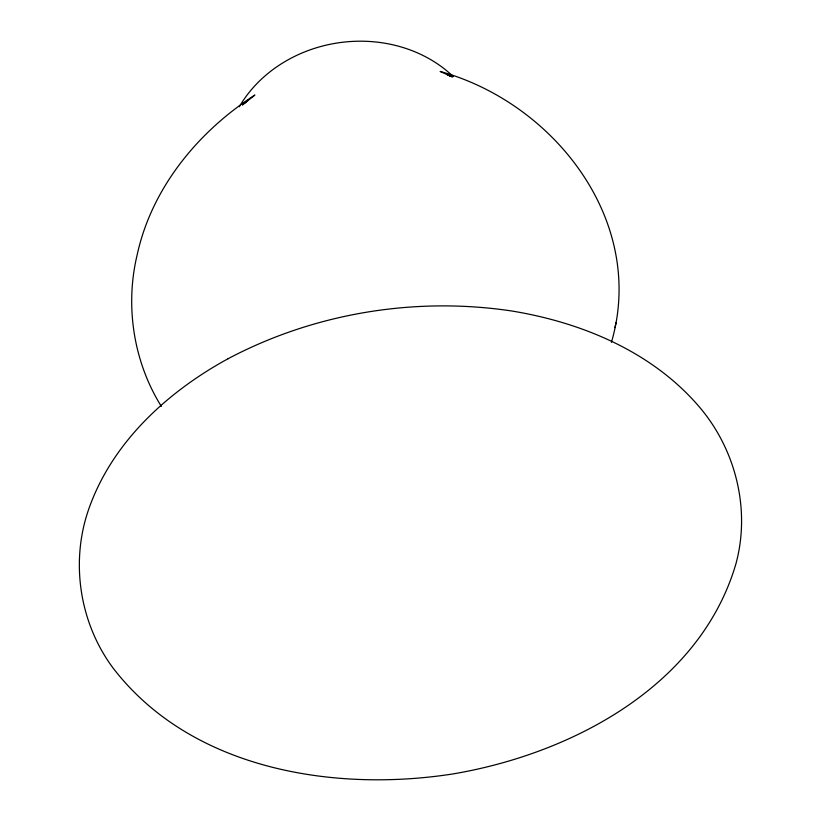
<?xml version="1.0" encoding="UTF-8"?>
<svg xmlns="http://www.w3.org/2000/svg" width="821" height="821" viewBox="0 0 821 821"><rect width="100%" height="100%" fill="white"/><g stroke="black" fill="none" stroke-linecap="round" stroke-linejoin="round"><path stroke-width="1.23" d="M611.429 342.336C646.712 221.475 554.534 103.015 440.128 71.437L452.176 76.876M614.908 327.641L616.119 322.54M242.852 104.246L244.432 102.492M244.976 102.933L248.383 99.618L242.493 104.862M242.595 104.862L254.879 95.041C197.902 131.76 151.392 188.348 136.994 255.588C124.946 306.438 133.628 362.02 161.357 406.405M228.146 358.685C167.043 392.058 111.625 442.806 88.432 510.005C70.37 562.539 79.668 622.739 112.621 667.432L112.703 667.565C190.472 769.277 333.152 792.583 452.946 773.936C570.913 753.965 699.328 686.808 735.678 564.674L735.729 564.52C750.753 510.303 736.078 450.472 700.005 407.709L699.954 407.647C652.787 351.901 581.802 322.345 511.062 310.882L510.98 310.872C414.8 296.607 314.156 313.129 228.146 358.685L228.238 358.644M452.289 76.835L446.983 74.301L450.308 76.22M239.342 106.73A130.508 112.744 -8.1 0 1 453.284 76.61"/></g></svg>
